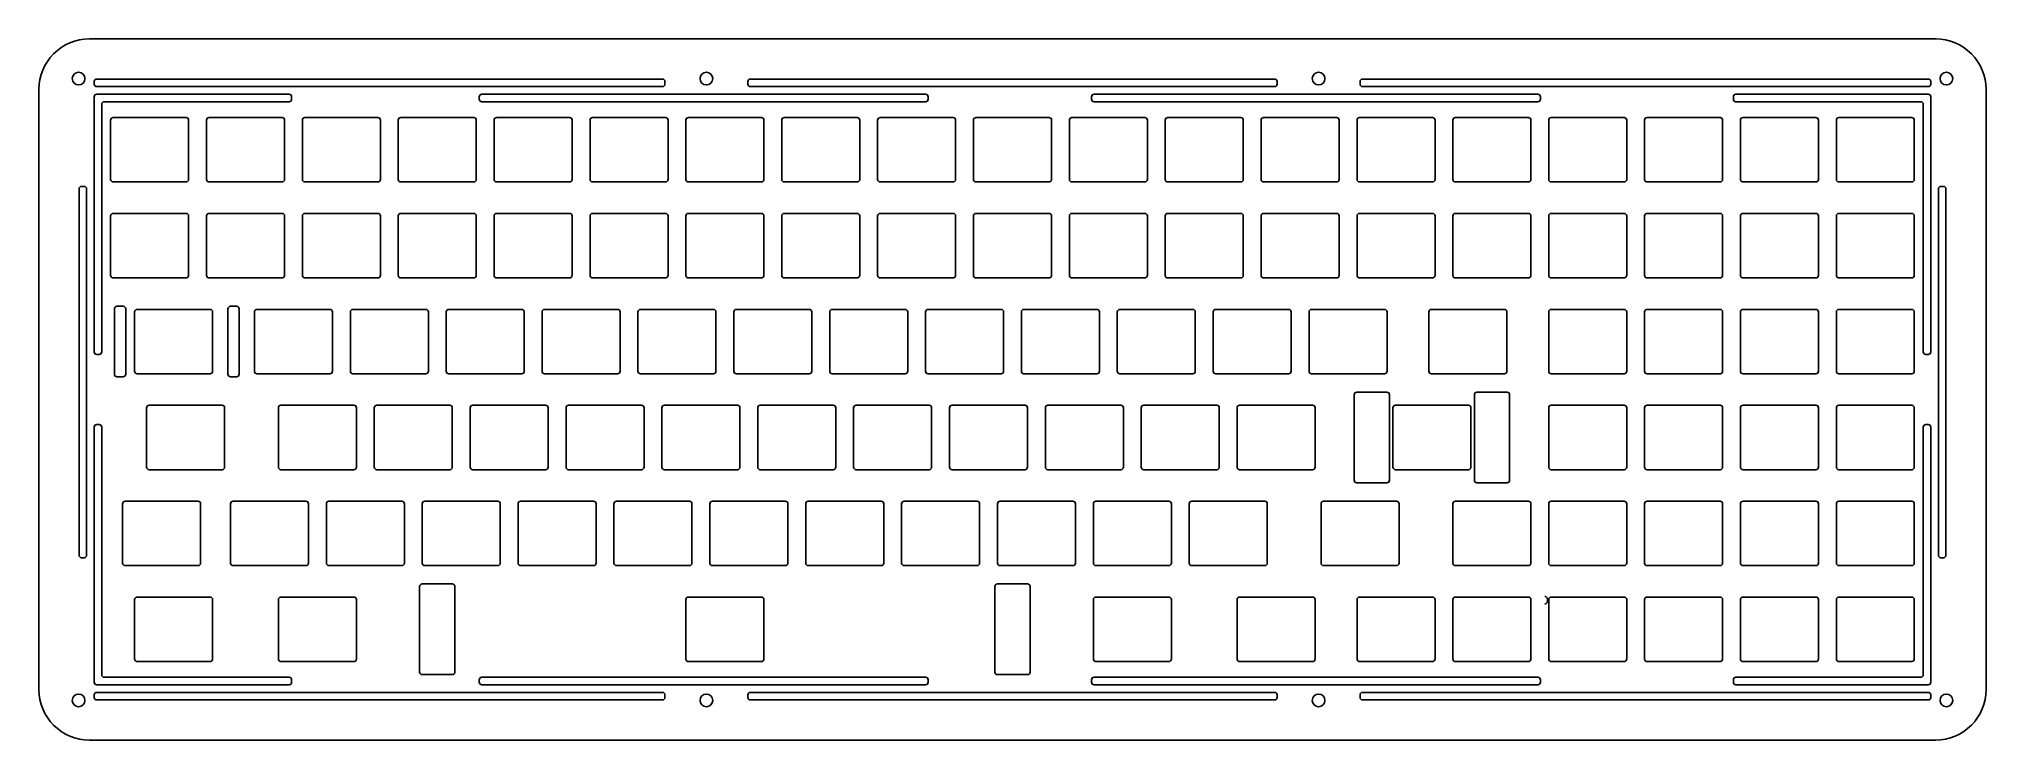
# Model space of a CAD drawing. Header units: millimetres. Extents: x -12 to 374, y -127 to 12.
import ezdxf

# ---------------------------------------------------------------- set-up
doc = ezdxf.new("R2010")
doc.units = ezdxf.units.MM
doc.layers.get('0').update_dxf_attribs({"linetype": 'CONTINUOUS'})

msp = doc.modelspace()

# ---------------------------------------------------------------- linework, layer by layer
for p, q in [((-1.5, 4), (-1.5, 3.5)), ((-1, 4.5), (111.42, 4.5)), ((111.92, 3.5), (111.92, 4)), ((250.03, 3.5), (250.03, 4)), ((362.95, 4.5), (250.53, 4.5)), ((363.45, 4), (363.45, 3.5)), ((-1.5, 1), (-1.5, -0.5)), ((-1, 3), (111.42, 3)), ((-1, 1.5), (0.5, 1.5)), ((0.5, 1.5), (37.23, 1.5)), ((37.73, 1), (37.73, 0.5)), ((75.02, 1), (75.02, 0.5)), ((75.52, 1.5), (163.71, 1.5)), ((75.52, 0), (163.71, 0)), ((164.21, 1), (164.21, 0.5)), ((196.67, 1), (196.67, 0.5)), ((285.36, 1.5), (197.17, 1.5)), ((285.36, 0), (197.17, 0)), ((362.95, 3), (250.53, 3)), ((285.86, 1), (285.86, 0.5)), ((324.22, 1), (324.22, 0.5)), ((361.45, 1.5), (324.72, 1.5)), ((361.45, 0), (324.72, 0)), ((362.95, 1.5), (361.45, 1.5)), ((363.45, 1), (363.45, -0.5)), ((-1.5, -0.5), (-1.5, -49.7)), ((0, -0.5), (0, -49.7)), ((0.5, 0), (37.23, 0)), ((361.95, -0.5), (361.95, -49.7)), ((363.45, -0.5), (363.45, -49.7)), ((-4.5, -17.31), (-4.5, -90.06)), ((-3.5, -16.81), (-4, -16.81)), ((-3, -17.31), (-3, -90.06)), ((364.95, -17.31), (364.95, -90.06)), ((365.45, -16.81), (365.95, -16.81)), ((366.45, -17.31), (366.45, -90.06)), ((-1, -50.2), (-0.5, -50.2)), ((362.95, -50.2), (362.45, -50.2)), ((-1.5, -113.8), (-1.5, -64.6)), ((-1, -64.1), (-0.5, -64.1)), ((0, -113.8), (0, -64.6)), ((361.95, -113.8), (361.95, -64.6)), ((362.95, -64.1), (362.45, -64.1)), ((363.45, -113.8), (363.45, -64.6)), ((-4, -90.56), (-3.5, -90.56)), ((365.95, -90.56), (365.45, -90.56)), ((287.25, -99.25), (287.25, -98.75)), ((-1.5, -115.3), (-1.5, -113.8)), ((-1, -115.8), (0.5, -115.8)), ((0.5, -114.3), (37.23, -114.3)), ((0.5, -115.8), (37.23, -115.8)), ((37.73, -115.3), (37.73, -114.8)), ((75.02, -115.3), (75.02, -114.8)), ((75.52, -114.3), (163.71, -114.3)), ((75.52, -115.8), (163.71, -115.8)), ((164.21, -115.3), (164.21, -114.8)), ((196.67, -115.3), (196.67, -114.8)), ((285.36, -114.3), (197.17, -114.3)), ((285.36, -115.8), (197.17, -115.8)), ((285.86, -115.3), (285.86, -114.8)), ((324.22, -115.3), (324.22, -114.8)), ((361.45, -114.3), (324.72, -114.3)), ((361.45, -115.8), (324.72, -115.8)), ((362.95, -115.8), (361.45, -115.8)), ((363.45, -115.3), (363.45, -113.8)), ((-1.5, -118.3), (-1.5, -117.8)), ((-1, -117.3), (111.42, -117.3)), ((-1, -118.8), (111.42, -118.8)), ((111.92, -117.8), (111.92, -118.3)), ((250.03, -117.8), (250.03, -118.3)), ((362.95, -117.3), (250.53, -117.3)), ((362.95, -118.8), (250.53, -118.8)), ((363.45, -118.3), (363.45, -117.8))]:
    msp.add_line(p, q)
for points in [[(374.43, -116.78), (374.43, 2.48, 0.414214), (364.43, 12.48), (-2.48, 12.48, 0.414214), (-12.48, 2.48), (-12.48, -116.78, 0.414214), (-2.48, -126.78), (364.43, -126.78, 0.414214)], [(128.38, 4, -0.414214), (128.88, 4.5), (233.07, 4.5, -0.414214), (233.57, 4), (233.57, 3.5, -0.414214), (233.07, 3), (128.88, 3, -0.414214), (128.38, 3.5)], [(1.77, -3.63, -0.414214), (2.27, -3.13), (16.77, -3.13, -0.414214), (17.27, -3.63), (17.27, -15.43, -0.414214), (16.77, -15.93), (2.27, -15.93, -0.414214), (1.77, -15.43)], [(20.82, -15.43), (20.82, -3.63, -0.414214), (21.32, -3.13), (35.83, -3.13, -0.414214), (36.33, -3.63), (36.33, -15.43, -0.414214), (35.83, -15.93), (21.32, -15.93, -0.414214)], [(54.88, -15.93), (40.38, -15.93, -0.414214), (39.88, -15.43), (39.88, -3.63, -0.414214), (40.38, -3.13), (54.88, -3.13, -0.414214), (55.38, -3.63), (55.38, -15.43, -0.414214)], [(74.42, -15.43), (74.42, -3.63, 0.414214), (73.92, -3.13), (59.42, -3.13, 0.414214), (58.92, -3.63), (58.92, -15.43, 0.414214), (59.42, -15.93), (73.92, -15.93, 0.414214)], [(92.97, -15.93), (78.47, -15.93, -0.414214), (77.97, -15.43), (77.97, -3.63, -0.414214), (78.47, -3.13), (92.97, -3.13, -0.414214), (93.47, -3.63), (93.47, -15.43, -0.414214)], [(97.53, -15.93, -0.414214), (97.03, -15.43), (97.03, -3.63, -0.414214), (97.53, -3.13), (112.03, -3.13, -0.414214), (112.53, -3.63), (112.53, -15.43, -0.414214), (112.03, -15.93)], [(131.07, -3.13, -0.414214), (131.57, -3.63), (131.57, -15.43, -0.414214), (131.07, -15.93), (116.58, -15.93, -0.414214), (116.08, -15.43), (116.08, -3.63, -0.414214), (116.58, -3.13)], [(150.12, -3.13), (135.62, -3.13, 0.414214), (135.12, -3.63), (135.12, -15.43, 0.414214), (135.62, -15.93), (150.12, -15.93, 0.414214), (150.62, -15.43), (150.62, -3.63, 0.414214)], [(154.18, -3.63, -0.414214), (154.68, -3.13), (169.18, -3.13, -0.414214), (169.68, -3.63), (169.68, -15.43, -0.414214), (169.18, -15.93), (154.68, -15.93, -0.414214), (154.18, -15.43)], [(188.73, -15.43, -0.414214), (188.23, -15.93), (173.72, -15.93, -0.414214), (173.22, -15.43), (173.22, -3.63, -0.414214), (173.72, -3.13), (188.23, -3.13, -0.414214), (188.73, -3.63)], [(192.28, -3.63, -0.414214), (192.78, -3.13), (207.28, -3.13, -0.414214), (207.78, -3.63), (207.78, -15.43, -0.414214), (207.28, -15.93), (192.78, -15.93, -0.414214), (192.28, -15.43)], [(226.83, -15.43), (226.83, -3.63, 0.414214), (226.32, -3.13), (211.83, -3.13, 0.414214), (211.32, -3.63), (211.32, -15.43, 0.414214), (211.83, -15.93), (226.32, -15.93, 0.414214)], [(230.38, -15.43), (230.38, -3.63, -0.414214), (230.88, -3.13), (245.38, -3.13, -0.414214), (245.88, -3.63), (245.88, -15.43, -0.414214), (245.38, -15.93), (230.88, -15.93, -0.414214)], [(249.43, -3.63, -0.414214), (249.93, -3.13), (264.43, -3.13, -0.414214), (264.93, -3.63), (264.93, -15.43, -0.414214), (264.43, -15.93), (249.93, -15.93, -0.414214), (249.43, -15.43)], [(283.48, -3.13), (268.98, -3.13, 0.414214), (268.48, -3.63), (268.48, -15.43, 0.414214), (268.98, -15.93), (283.48, -15.93, 0.414214), (283.98, -15.43), (283.98, -3.63, 0.414214)], [(302.52, -15.93), (288.02, -15.93, -0.414214), (287.52, -15.43), (287.52, -3.63, -0.414214), (288.02, -3.13), (302.52, -3.13, -0.414214), (303.02, -3.63), (303.02, -15.43, -0.414214)], [(321.57, -15.93), (307.07, -15.93, -0.414214), (306.57, -15.43), (306.57, -3.63, -0.414214), (307.07, -3.13), (321.57, -3.13, -0.414214), (322.07, -3.63), (322.07, -15.43, -0.414214)], [(340.62, -15.93), (326.13, -15.93, -0.414214), (325.62, -15.43), (325.62, -3.63, -0.414214), (326.13, -3.13), (340.62, -3.13, -0.414214), (341.12, -3.63), (341.12, -15.43, -0.414214)], [(359.68, -3.13), (345.18, -3.13, 0.414214), (344.68, -3.63), (344.68, -15.43, 0.414214), (345.18, -15.93), (359.68, -15.93, 0.414214), (360.17, -15.43), (360.17, -3.63, 0.414214)], [(2.27, -34.98, -0.414214), (1.77, -34.48), (1.77, -22.68, -0.414214), (2.27, -22.18), (16.77, -22.18, -0.414214), (17.27, -22.68), (17.27, -34.48, -0.414214), (16.77, -34.98)], [(35.83, -34.98), (21.32, -34.98, -0.414214), (20.82, -34.48), (20.82, -22.68, -0.414214), (21.32, -22.18), (35.83, -22.18, -0.414214), (36.33, -22.68), (36.33, -34.48, -0.414214)], [(54.88, -34.98), (40.38, -34.98, -0.414214), (39.88, -34.48), (39.88, -22.68, -0.414214), (40.38, -22.18), (54.88, -22.18, -0.414214), (55.38, -22.68), (55.38, -34.48, -0.414214)], [(73.92, -34.98), (59.42, -34.98, -0.414214), (58.92, -34.48), (58.92, -22.68, -0.414214), (59.42, -22.18), (73.92, -22.18, -0.414214), (74.42, -22.68), (74.42, -34.48, -0.414214)], [(92.97, -22.18), (78.47, -22.18, 0.414214), (77.97, -22.68), (77.97, -34.48, 0.414214), (78.47, -34.98), (92.97, -34.98, 0.414214), (93.47, -34.48), (93.47, -22.68, 0.414214)], [(97.03, -34.48), (97.03, -22.68, -0.414214), (97.53, -22.18), (112.03, -22.18, -0.414214), (112.53, -22.68), (112.53, -34.48, -0.414214), (112.03, -34.98), (97.53, -34.98, -0.414214)], [(131.57, -34.48), (131.57, -22.68, 0.414214), (131.07, -22.18), (116.58, -22.18, 0.414214), (116.08, -22.68), (116.08, -34.48, 0.414214), (116.58, -34.98), (131.07, -34.98, 0.414214)], [(150.12, -22.18), (135.62, -22.18, 0.414214), (135.12, -22.68), (135.12, -34.48, 0.414214), (135.62, -34.98), (150.12, -34.98, 0.414214), (150.62, -34.48), (150.62, -22.68, 0.414214)], [(169.18, -34.98), (154.68, -34.98, -0.414214), (154.18, -34.48), (154.18, -22.68, -0.414214), (154.68, -22.18), (169.18, -22.18, -0.414214), (169.68, -22.68), (169.68, -34.48, -0.414214)], [(188.73, -34.48, -0.414214), (188.23, -34.98), (173.72, -34.98, -0.414214), (173.22, -34.48), (173.22, -22.68, -0.414214), (173.72, -22.18), (188.23, -22.18, -0.414214), (188.73, -22.68)], [(192.78, -34.98, -0.414214), (192.28, -34.48), (192.28, -22.68, -0.414214), (192.78, -22.18), (207.28, -22.18, -0.414214), (207.78, -22.68), (207.78, -34.48, -0.414214), (207.28, -34.98)], [(226.83, -34.48, -0.414214), (226.32, -34.98), (211.83, -34.98, -0.414214), (211.32, -34.48), (211.32, -22.68, -0.414214), (211.83, -22.18), (226.32, -22.18, -0.414214), (226.83, -22.68)], [(245.38, -34.98), (230.88, -34.98, -0.414214), (230.38, -34.48), (230.38, -22.68, -0.414214), (230.88, -22.18), (245.38, -22.18, -0.414214), (245.88, -22.68), (245.88, -34.48, -0.414214)], [(249.93, -34.98, -0.414214), (249.43, -34.48), (249.43, -22.68, -0.414214), (249.93, -22.18), (264.43, -22.18, -0.414214), (264.93, -22.68), (264.93, -34.48, -0.414214), (264.43, -34.98)], [(283.48, -34.98), (268.98, -34.98, -0.414214), (268.48, -34.48), (268.48, -22.68, -0.414214), (268.98, -22.18), (283.48, -22.18, -0.414214), (283.98, -22.68), (283.98, -34.48, -0.414214)], [(302.52, -34.98), (288.02, -34.98, -0.414214), (287.52, -34.48), (287.52, -22.68, -0.414214), (288.02, -22.18), (302.52, -22.18, -0.414214), (303.02, -22.68), (303.02, -34.48, -0.414214)], [(321.57, -22.18), (307.07, -22.18, 0.414214), (306.57, -22.68), (306.57, -34.48, 0.414214), (307.07, -34.98), (321.57, -34.98, 0.414214), (322.07, -34.48), (322.07, -22.68, 0.414214)], [(341.12, -34.48, -0.414214), (340.62, -34.98), (326.13, -34.98, -0.414214), (325.62, -34.48), (325.62, -22.68, -0.414214), (326.13, -22.18), (340.62, -22.18, -0.414214), (341.12, -22.68)], [(345.18, -34.98, -0.414214), (344.68, -34.48), (344.68, -22.68, -0.414214), (345.18, -22.18), (359.68, -22.18, -0.414214), (360.17, -22.68), (360.17, -34.48, -0.414214), (359.68, -34.98)], [(2.53, -54.13), (2.53, -41.13, -0.414214), (3.03, -40.63), (4.26, -40.63, -0.414214), (4.76, -41.13), (4.76, -54.13, -0.414214), (4.26, -54.63), (3.03, -54.63, -0.414214)], [(22.04, -53.52), (22.04, -41.73, 0.414214), (21.54, -41.23), (7.04, -41.23, 0.414214), (6.54, -41.73), (6.54, -53.52, 0.414214), (7.04, -54.03), (21.54, -54.03, 0.414214)], [(26.81, -54.63), (25.58, -54.63, -0.414214), (25.08, -54.13), (25.08, -41.13, -0.414214), (25.58, -40.63), (26.81, -40.63, -0.414214), (27.31, -41.13), (27.31, -54.13, -0.414214)], [(45.35, -54.03), (30.85, -54.03, -0.414214), (30.35, -53.52), (30.35, -41.73, -0.414214), (30.85, -41.23), (45.35, -41.23, -0.414214), (45.85, -41.73), (45.85, -53.52, -0.414214)], [(49.4, -53.52), (49.4, -41.73, -0.414214), (49.9, -41.23), (64.4, -41.23, -0.414214), (64.9, -41.73), (64.9, -53.52, -0.414214), (64.4, -54.03), (49.9, -54.03, -0.414214)], [(68.95, -54.03, -0.414214), (68.45, -53.52), (68.45, -41.73, -0.414214), (68.95, -41.23), (83.45, -41.23, -0.414214), (83.95, -41.73), (83.95, -53.52, -0.414214), (83.45, -54.03)], [(102.5, -41.23), (88, -41.23, 0.414214), (87.5, -41.73), (87.5, -53.52, 0.414214), (88, -54.03), (102.5, -54.03, 0.414214), (103, -53.52), (103, -41.73, 0.414214)], [(106.55, -41.73, -0.414214), (107.05, -41.23), (121.55, -41.23, -0.414214), (122.05, -41.73), (122.05, -53.52, -0.414214), (121.55, -54.03), (107.05, -54.03, -0.414214), (106.55, -53.52)], [(141.1, -53.52, -0.414214), (140.6, -54.03), (126.1, -54.03, -0.414214), (125.6, -53.52), (125.6, -41.73, -0.414214), (126.1, -41.23), (140.6, -41.23, -0.414214), (141.1, -41.73)], [(159.65, -41.23, -0.414214), (160.15, -41.73), (160.15, -53.52, -0.414214), (159.65, -54.03), (145.15, -54.03, -0.414214), (144.65, -53.52), (144.65, -41.73, -0.414214), (145.15, -41.23)], [(179.2, -53.52), (179.2, -41.73, 0.414214), (178.7, -41.23), (164.2, -41.23, 0.414214), (163.7, -41.73), (163.7, -53.52, 0.414214), (164.2, -54.03), (178.7, -54.03, 0.414214)], [(198.25, -53.52, -0.414214), (197.75, -54.03), (183.25, -54.03, -0.414214), (182.75, -53.52), (182.75, -41.73, -0.414214), (183.25, -41.23), (197.75, -41.23, -0.414214), (198.25, -41.73)], [(216.8, -41.23, -0.414214), (217.3, -41.73), (217.3, -53.52, -0.414214), (216.8, -54.03), (202.3, -54.03, -0.414214), (201.8, -53.52), (201.8, -41.73, -0.414214), (202.3, -41.23)], [(236.35, -53.52, -0.414214), (235.85, -54.03), (221.35, -54.03, -0.414214), (220.85, -53.52), (220.85, -41.73, -0.414214), (221.35, -41.23), (235.85, -41.23, -0.414214), (236.35, -41.73)], [(239.9, -41.73, -0.414214), (240.4, -41.23), (254.9, -41.23, -0.414214), (255.4, -41.73), (255.4, -53.52, -0.414214), (254.9, -54.03), (240.4, -54.03, -0.414214), (239.9, -53.52)], [(278.71, -41.23, -0.414214), (279.21, -41.73), (279.21, -53.52, -0.414214), (278.71, -54.03), (264.21, -54.03, -0.414214), (263.71, -53.52), (263.71, -41.73, -0.414214), (264.21, -41.23)], [(302.52, -41.23), (288.02, -41.23, 0.414214), (287.52, -41.73), (287.52, -53.52, 0.414214), (288.02, -54.03), (302.52, -54.03, 0.414214), (303.02, -53.52), (303.02, -41.73, 0.414214)], [(321.57, -54.03), (307.07, -54.03, -0.414214), (306.57, -53.52), (306.57, -41.73, -0.414214), (307.07, -41.23), (321.57, -41.23, -0.414214), (322.07, -41.73), (322.07, -53.52, -0.414214)], [(341.12, -53.52, -0.414214), (340.62, -54.03), (326.13, -54.03, -0.414214), (325.62, -53.52), (325.62, -41.73, -0.414214), (326.13, -41.23), (340.62, -41.23, -0.414214), (341.12, -41.73)], [(360.17, -53.52), (360.17, -41.73, 0.414214), (359.68, -41.23), (345.18, -41.23, 0.414214), (344.68, -41.73), (344.68, -53.52, 0.414214), (345.18, -54.03), (359.68, -54.03, 0.414214)], [(255.88, -75.17, -0.414214), (255.38, -75.68), (249.38, -75.68, -0.414214), (248.88, -75.17), (248.88, -58.18, -0.414214), (249.38, -57.68), (255.38, -57.68, -0.414214), (255.88, -58.18)], [(272.76, -58.18, -0.414214), (273.26, -57.68), (279.26, -57.68, -0.414214), (279.76, -58.18), (279.76, -75.17, -0.414214), (279.26, -75.68), (273.26, -75.68, -0.414214), (272.76, -75.17)], [(8.92, -60.78, -0.414214), (9.42, -60.28), (23.92, -60.28, -0.414214), (24.42, -60.78), (24.42, -72.58, -0.414214), (23.92, -73.08), (9.42, -73.08, -0.414214), (8.92, -72.58)], [(50.11, -73.08), (35.61, -73.08, -0.414214), (35.11, -72.58), (35.11, -60.78, -0.414214), (35.61, -60.28), (50.11, -60.28, -0.414214), (50.61, -60.78), (50.61, -72.58, -0.414214)], [(69.16, -73.08), (54.66, -73.08, -0.414214), (54.16, -72.58), (54.16, -60.78, -0.414214), (54.66, -60.28), (69.16, -60.28, -0.414214), (69.66, -60.78), (69.66, -72.58, -0.414214)], [(73.21, -60.78, -0.414214), (73.71, -60.28), (88.21, -60.28, -0.414214), (88.71, -60.78), (88.71, -72.58, -0.414214), (88.21, -73.08), (73.71, -73.08, -0.414214), (73.21, -72.58)], [(107.76, -72.58, -0.414214), (107.26, -73.08), (92.76, -73.08, -0.414214), (92.26, -72.58), (92.26, -60.78, -0.414214), (92.76, -60.28), (107.26, -60.28, -0.414214), (107.76, -60.78)], [(126.81, -72.58, -0.414214), (126.31, -73.08), (111.81, -73.08, -0.414214), (111.31, -72.58), (111.31, -60.78, -0.414214), (111.81, -60.28), (126.31, -60.28, -0.414214), (126.81, -60.78)], [(145.36, -60.28), (130.86, -60.28, 0.414214), (130.36, -60.78), (130.36, -72.58, 0.414214), (130.86, -73.08), (145.36, -73.08, 0.414214), (145.86, -72.58), (145.86, -60.78, 0.414214)], [(149.91, -73.08, -0.414214), (149.41, -72.58), (149.41, -60.78, -0.414214), (149.91, -60.28), (164.41, -60.28, -0.414214), (164.91, -60.78), (164.91, -72.58, -0.414214), (164.41, -73.08)], [(183.46, -73.08), (168.96, -73.08, -0.414214), (168.46, -72.58), (168.46, -60.78, -0.414214), (168.96, -60.28), (183.46, -60.28, -0.414214), (183.96, -60.78), (183.96, -72.58, -0.414214)], [(202.51, -73.08), (188.01, -73.08, -0.414214), (187.51, -72.58), (187.51, -60.78, -0.414214), (188.01, -60.28), (202.51, -60.28, -0.414214), (203.01, -60.78), (203.01, -72.58, -0.414214)], [(221.56, -60.28, -0.414214), (222.06, -60.78), (222.06, -72.58, -0.414214), (221.56, -73.08), (207.06, -73.08, -0.414214), (206.56, -72.58), (206.56, -60.78, -0.414214), (207.06, -60.28)], [(225.61, -60.78, -0.414214), (226.11, -60.28), (240.61, -60.28, -0.414214), (241.11, -60.78), (241.11, -72.58, -0.414214), (240.61, -73.08), (226.11, -73.08, -0.414214), (225.61, -72.58)], [(256.57, -72.58), (256.57, -60.78, -0.414214), (257.07, -60.28), (271.57, -60.28, -0.414214), (272.07, -60.78), (272.07, -72.58, -0.414214), (271.57, -73.08), (257.07, -73.08, -0.414214)], [(303.02, -72.58), (303.02, -60.78, 0.414214), (302.52, -60.28), (288.02, -60.28, 0.414214), (287.52, -60.78), (287.52, -72.58, 0.414214), (288.02, -73.08), (302.52, -73.08, 0.414214)], [(306.57, -72.58), (306.57, -60.78, -0.414214), (307.07, -60.28), (321.57, -60.28, -0.414214), (322.07, -60.78), (322.07, -72.58, -0.414214), (321.57, -73.08), (307.07, -73.08, -0.414214)], [(340.62, -60.28), (326.13, -60.28, 0.414214), (325.62, -60.78), (325.62, -72.58, 0.414214), (326.13, -73.08), (340.62, -73.08, 0.414214), (341.12, -72.58), (341.12, -60.78, 0.414214)], [(360.17, -72.58, -0.414214), (359.68, -73.08), (345.18, -73.08, -0.414214), (344.68, -72.58), (344.68, -60.78, -0.414214), (345.18, -60.28), (359.68, -60.28, -0.414214), (360.17, -60.78)], [(4.16, -79.83, -0.414214), (4.66, -79.33), (19.16, -79.33, -0.414214), (19.66, -79.83), (19.66, -91.62, -0.414214), (19.16, -92.12), (4.66, -92.12, -0.414214), (4.16, -91.62)], [(25.59, -79.83, -0.414214), (26.09, -79.33), (40.59, -79.33, -0.414214), (41.09, -79.83), (41.09, -91.62, -0.414214), (40.59, -92.12), (26.09, -92.12, -0.414214), (25.59, -91.62)], [(59.64, -79.33), (45.14, -79.33, 0.414214), (44.64, -79.83), (44.64, -91.62, 0.414214), (45.14, -92.12), (59.64, -92.12, 0.414214), (60.14, -91.62), (60.14, -79.83, 0.414214)], [(78.69, -79.33), (64.19, -79.33, 0.414214), (63.69, -79.83), (63.69, -91.62, 0.414214), (64.19, -92.12), (78.69, -92.12, 0.414214), (79.19, -91.62), (79.19, -79.83, 0.414214)], [(97.74, -92.12), (83.24, -92.12, -0.414214), (82.74, -91.62), (82.74, -79.83, -0.414214), (83.24, -79.33), (97.74, -79.33, -0.414214), (98.24, -79.83), (98.24, -91.62, -0.414214)], [(101.79, -91.62), (101.79, -79.83, -0.414214), (102.29, -79.33), (116.79, -79.33, -0.414214), (117.29, -79.83), (117.29, -91.62, -0.414214), (116.79, -92.12), (102.29, -92.12, -0.414214)], [(135.84, -92.12), (121.34, -92.12, -0.414214), (120.84, -91.62), (120.84, -79.83, -0.414214), (121.34, -79.33), (135.84, -79.33, -0.414214), (136.34, -79.83), (136.34, -91.62, -0.414214)], [(155.39, -91.62), (155.39, -79.83, 0.414214), (154.89, -79.33), (140.39, -79.33, 0.414214), (139.89, -79.83), (139.89, -91.62, 0.414214), (140.39, -92.12), (154.89, -92.12, 0.414214)], [(158.94, -91.62), (158.94, -79.83, -0.414214), (159.44, -79.33), (173.94, -79.33, -0.414214), (174.44, -79.83), (174.44, -91.62, -0.414214), (173.94, -92.12), (159.44, -92.12, -0.414214)], [(192.99, -92.12), (178.49, -92.12, -0.414214), (177.99, -91.62), (177.99, -79.83, -0.414214), (178.49, -79.33), (192.99, -79.33, -0.414214), (193.49, -79.83), (193.49, -91.62, -0.414214)], [(212.54, -91.62), (212.54, -79.83, 0.414214), (212.04, -79.33), (197.54, -79.33, 0.414214), (197.04, -79.83), (197.04, -91.62, 0.414214), (197.54, -92.12), (212.04, -92.12, 0.414214)], [(231.09, -79.33, -0.414214), (231.59, -79.83), (231.59, -91.62, -0.414214), (231.09, -92.12), (216.59, -92.12, -0.414214), (216.09, -91.62), (216.09, -79.83, -0.414214), (216.59, -79.33)], [(257.28, -79.33, -0.414214), (257.78, -79.83), (257.78, -91.62, -0.414214), (257.28, -92.12), (242.78, -92.12, -0.414214), (242.28, -91.62), (242.28, -79.83, -0.414214), (242.78, -79.33)], [(268.48, -79.83, -0.414214), (268.98, -79.33), (283.48, -79.33, -0.414214), (283.98, -79.83), (283.98, -91.62, -0.414214), (283.48, -92.12), (268.98, -92.12, -0.414214), (268.48, -91.62)], [(302.52, -79.33, -0.414214), (303.02, -79.83), (303.02, -91.62, -0.414214), (302.52, -92.12), (288.02, -92.12, -0.414214), (287.52, -91.62), (287.52, -79.83, -0.414214), (288.02, -79.33)], [(321.57, -92.12), (307.07, -92.12, -0.414214), (306.57, -91.62), (306.57, -79.83, -0.414214), (307.07, -79.33), (321.57, -79.33, -0.414214), (322.07, -79.83), (322.07, -91.62, -0.414214)], [(341.12, -91.62), (341.12, -79.83, 0.414214), (340.62, -79.33), (326.13, -79.33, 0.414214), (325.62, -79.83), (325.62, -91.62, 0.414214), (326.13, -92.12), (340.62, -92.12, 0.414214)], [(344.68, -91.62), (344.68, -79.83, -0.414214), (345.18, -79.33), (359.68, -79.33, -0.414214), (360.17, -79.83), (360.17, -91.62, -0.414214), (359.68, -92.12), (345.18, -92.12, -0.414214)], [(70.17, -113.28, -0.414214), (69.67, -113.78), (63.67, -113.78, -0.414214), (63.17, -113.28), (63.17, -96.28, -0.414214), (63.67, -95.78), (69.67, -95.78, -0.414214), (70.17, -96.28)], [(183.98, -95.78, -0.414214), (184.48, -96.28), (184.48, -113.28, -0.414214), (183.98, -113.78), (177.97, -113.78, -0.414214), (177.47, -113.28), (177.47, -96.28, -0.414214), (177.97, -95.78)], [(21.54, -111.18), (7.04, -111.18, -0.414214), (6.54, -110.68), (6.54, -98.88, -0.414214), (7.04, -98.38), (21.54, -98.38, -0.414214), (22.04, -98.88), (22.04, -110.68, -0.414214)], [(50.11, -98.38), (35.61, -98.38, 0.414214), (35.11, -98.88), (35.11, -110.68, 0.414214), (35.61, -111.18), (50.11, -111.18, 0.414214), (50.61, -110.68), (50.61, -98.88, 0.414214)], [(131.07, -98.38, -0.414214), (131.57, -98.88), (131.57, -110.68, -0.414214), (131.07, -111.18), (116.58, -111.18, -0.414214), (116.08, -110.68), (116.08, -98.88, -0.414214), (116.58, -98.38)], [(197.04, -98.88, -0.414214), (197.54, -98.38), (212.04, -98.38, -0.414214), (212.54, -98.88), (212.54, -110.68, -0.414214), (212.04, -111.18), (197.54, -111.18, -0.414214), (197.04, -110.68)], [(240.61, -111.18), (226.11, -111.18, -0.414214), (225.61, -110.68), (225.61, -98.88, -0.414214), (226.11, -98.38), (240.61, -98.38, -0.414214), (241.11, -98.88), (241.11, -110.68, -0.414214)], [(249.43, -98.88, -0.414214), (249.93, -98.38), (264.43, -98.38, -0.414214), (264.93, -98.88), (264.93, -110.68, -0.414214), (264.43, -111.18), (249.93, -111.18, -0.414214), (249.43, -110.68)], [(283.98, -110.68, -0.414214), (283.48, -111.18), (268.98, -111.18, -0.414214), (268.48, -110.68), (268.48, -98.88, -0.414214), (268.98, -98.38), (283.48, -98.38, -0.414214), (283.98, -98.88)], [(303.02, -110.68, -0.414214), (302.52, -111.18), (288.02, -111.18, -0.414214), (287.52, -110.68), (287.52, -98.88, -0.414214), (288.02, -98.38), (302.52, -98.38, -0.414214), (303.02, -98.88)], [(321.57, -111.18), (307.07, -111.18, -0.414214), (306.57, -110.68), (306.57, -98.88, -0.414214), (307.07, -98.38), (321.57, -98.38, -0.414214), (322.07, -98.88), (322.07, -110.68, -0.414214)], [(325.62, -110.68), (325.62, -98.88, -0.414214), (326.13, -98.38), (340.62, -98.38, -0.414214), (341.12, -98.88), (341.12, -110.68, -0.414214), (340.62, -111.18), (326.13, -111.18, -0.414214)], [(359.68, -111.18), (345.18, -111.18, -0.414214), (344.68, -110.68), (344.68, -98.88, -0.414214), (345.18, -98.38), (359.68, -98.38, -0.414214), (360.17, -98.88), (360.17, -110.68, -0.414214)], [(128.38, -118.3), (128.38, -117.8, -0.414214), (128.88, -117.3), (233.07, -117.3, -0.414214), (233.57, -117.8), (233.57, -118.3, -0.414214), (233.07, -118.8), (128.88, -118.8, -0.414214)]]:
    msp.add_lwpolyline(points, format="xyb", close=True)
for centre in [(-4.6, 4.6), (120.15, 4.6), (241.8, 4.6), (366.55, 4.6), (-4.6, -118.9), (120.15, -118.9), (241.8, -118.9), (366.55, -118.9)]:
    msp.add_circle(centre, 1.25)
for centre, start, end in [((-1, 4), 90, 180), ((111.42, 4), 0, 90), ((250.53, 4), 90, 180), ((362.95, 4), 0, 90), ((-1, 3.5), 180, 270), ((-1, 1), 90, 180), ((37.23, 1), 0, 90), ((37.23, 0.5), 270, 360), ((75.52, 1), 90, 180), ((75.52, 0.5), 180, 270), ((111.42, 3.5), 270, 360), ((163.71, 1), 0, 90), ((163.71, 0.5), 270, 360), ((197.17, 1), 90, 180), ((197.17, 0.5), 180, 270), ((250.53, 3.5), 180, 270), ((285.36, 1), 0, 90), ((285.36, 0.5), -90, 0), ((324.72, 1), 90, 180), ((324.72, 0.5), 180, 270), ((362.95, 3.5), 270, 360), ((362.95, 1), 0, 90), ((0.5, -0.5), 90, 180), ((361.45, -0.5), 0, 90), ((-4, -17.31), 90, 180), ((-3.5, -17.31), 0, 90), ((365.45, -17.31), 90, 180), ((365.95, -17.31), 0, 90), ((-1, -49.7), 180, 270), ((-0.5, -49.7), -90, 0), ((362.45, -49.7), 180, 270), ((362.95, -49.7), -90, 0), ((-1, -64.6), 90, 180), ((-0.5, -64.6), 0, 90), ((362.45, -64.6), 90, 180), ((362.95, -64.6), 0, 90), ((-4, -90.06), 180, 270), ((-3.5, -90.06), 270, 360), ((365.45, -90.06), 180, 270), ((365.95, -90.06), -90, 0), ((286.75, -98.75), 0, 90), ((286.75, -99.25), -90, 0), ((-1, -115.3), 180, 270), ((0.5, -113.8), 180, 270), ((37.23, -114.8), 0, 90), ((37.23, -115.3), -90, 0), ((75.52, -114.8), 90, 180), ((75.52, -115.3), 180, 270), ((163.71, -114.8), 0, 90), ((163.71, -115.3), -90, 0), ((197.17, -114.8), 90, 180), ((197.17, -115.3), 180, 270), ((285.36, -114.8), 0, 90), ((285.36, -115.3), -90, 0), ((324.72, -114.8), 90, 180), ((324.72, -115.3), 180, 270), ((361.45, -113.8), -90, 0), ((362.95, -115.3), -90, 0), ((-1, -117.8), 90, 180), ((-1, -118.3), 180, 270), ((111.42, -117.8), 0, 90), ((111.42, -118.3), -90, 0), ((250.53, -117.8), 90, 180), ((250.53, -118.3), 180, 270), ((362.95, -117.8), 0, 90), ((362.95, -118.3), -90, 0)]:
    msp.add_arc(centre, 0.5, start, end)

doc.saveas('drawing.dxf')
